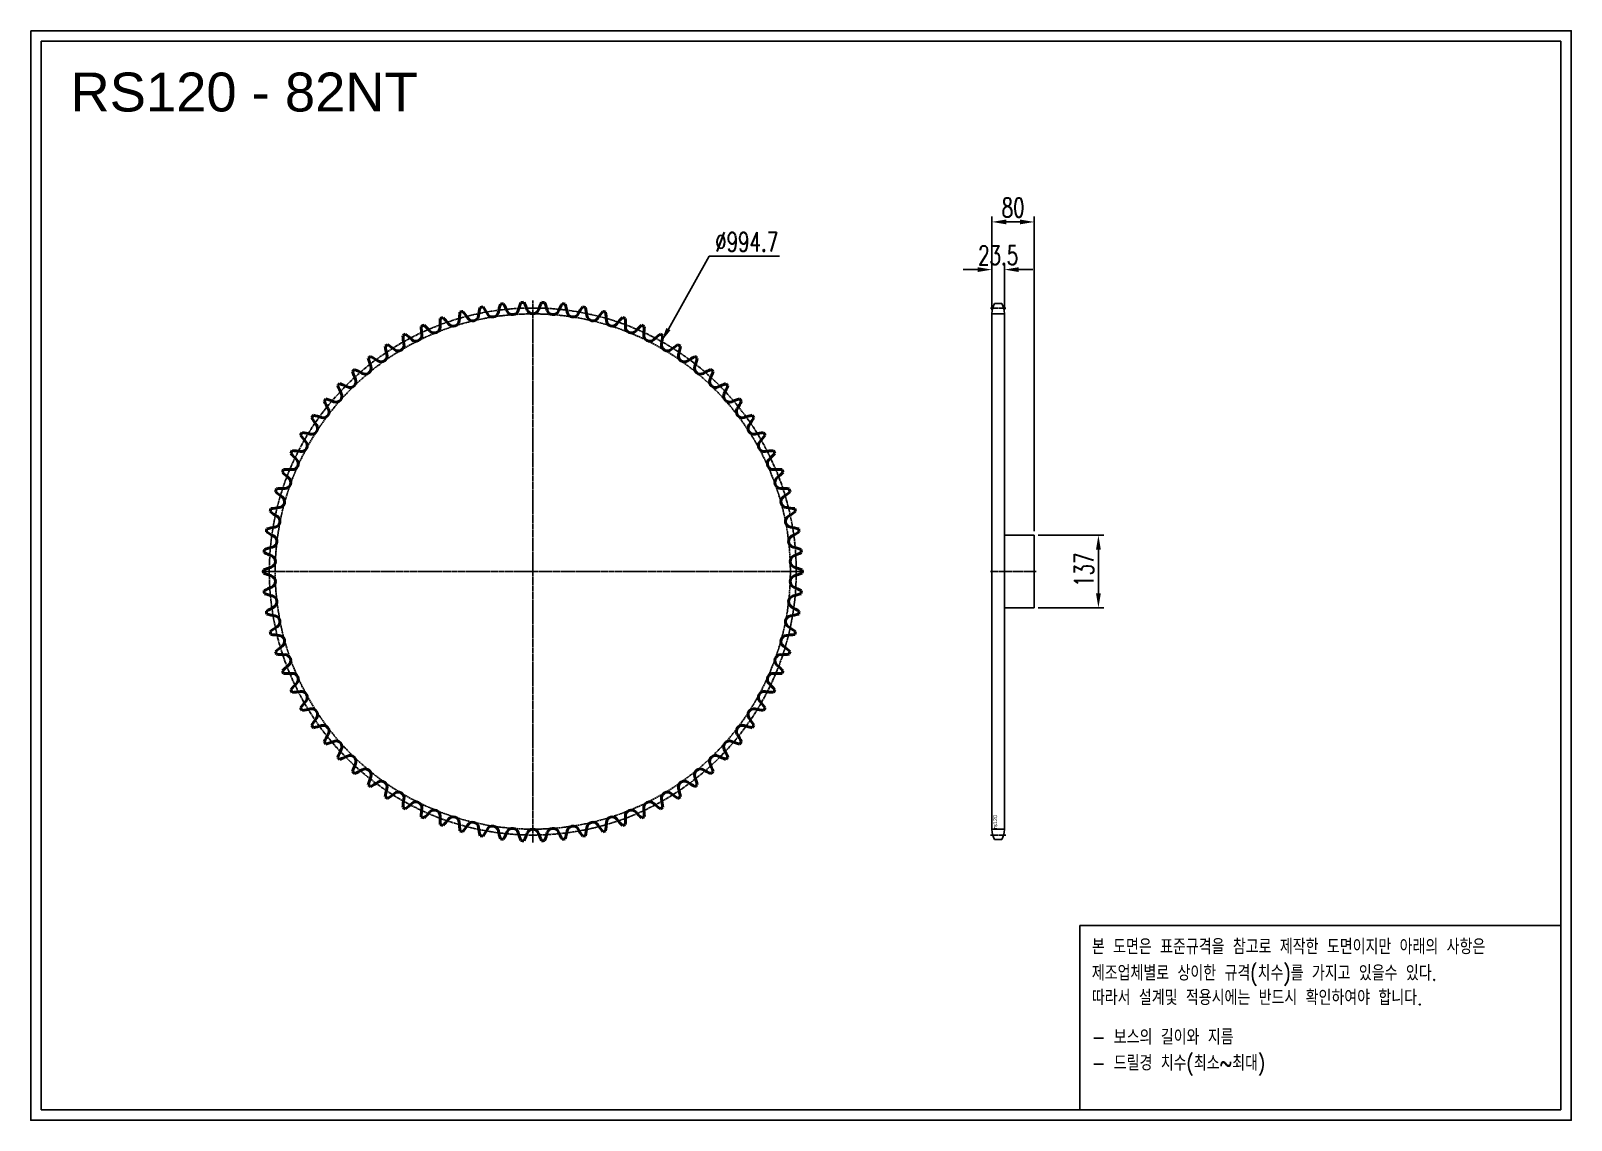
# Model space of a CAD drawing. Header units: millimetres. Extents: x -61143 to -58235, y 50864 to 52921.
import ezdxf

# ---------------------------------------------------------------- set-up
doc = ezdxf.new("R2010")
doc.units = ezdxf.units.MM
for name, pattern in [('AM_ISO02W050', [7.5, 6, -1.5]), ('AM_ISO02W050x2', [3.75, 3, -0.75]), ('AM_ISO08W050', [18, 12, -1.5, 3, -1.5]), ('AM_ISO08W050x2', [9, 6, -0.75, 1.5, -0.75])]:
    doc.linetypes.add(name, pattern=pattern)
for name, color, linetype, lineweight in [('AM_0N', 7, 'Continuous', 50), ('AM_3N', 6, 'AM_ISO02W050', 25), ('AM_7', 4, 'AM_ISO08W050', 25), ('AM_7N', 4, 'AM_ISO08W050', 25)]:
    doc.layers.add(name, color=color, linetype=linetype, lineweight=lineweight)
doc.layers.add('S-DIM', color=7, linetype='Continuous')
doc.styles.add('HAN', font='ROMANS.shx', dxfattribs={"width": 0.7, "bigfont": 'whgtxt.shx'})
doc.styles.add('HSG', font='SIMPLEX.shx', dxfattribs={"width": 0.7, "bigfont": 'HSG.shx'})
doc.styles.get("Standard").update_dxf_attribs({"font": 'arial.ttf'})
doc.dimstyles.new('APP50', dxfattribs={"dimscale": 15, "dimtxt": 2.4, "dimasz": 1.8, "dimexe": 0.7, "dimexo": 0.5, "dimgap": 0.6, "dimtad": 1, "dimtoh": 1, "dimdec": 1, "dimrnd": 0.01, "dimzin": 9, "dimdsep": 46, "dimtxsty": 'HSG', "dimcen": 0, "dimclrd": 1, "dimclre": 1, "dimclrt": 256, "dimazin": 2, "dimtp": 1, "dimtm": 1, "dimtfac": 0.5, "dimtdec": 1, "dimtofl": 0, "dimtmove": 0, "dimatfit": 3, "dimfxl": 0, "dimtvp": 1, "dimtolj": 2, "dimlwd": -1, "dimlwe": -1, "dimarcsym": 0})

# ---------------------------------------------------------------- blocks, each defined once
blk = doc.blocks.new('*D1')
at = {"layer": 'Defpoints', "color": 0, "transparency": 16777216}
for p in [(-59249, 51968.5), (-59249, 51831.5), (-59128, 51831.5)]:
    blk.add_point(p, dxfattribs=at)
at = {"layer": 'S-DIM', "color": 1, "transparency": 16777216}
for p, q in [((-59241.5, 51968.5), (-59117.5, 51968.5)), ((-59128, 51941.5), (-59128, 51858.5)), ((-59241.5, 51831.5), (-59117.5, 51831.5))]:
    blk.add_line(p, q, dxfattribs=at)
for points in [[(-59132.5, 51941.5), (-59123.5, 51941.5), (-59128, 51968.5)], [(-59132.5, 51858.5), (-59123.5, 51858.5), (-59128, 51831.5)]]:
    blk.add_solid(points, dxfattribs=at)
at = {"layer": 'S-DIM', "transparency": 16777216, "insert": (-59155, 51903.3), "char_height": 36, "attachment_point": 5, "rotation": 90, "style": 'HSG'}
blk.add_mtext('\\A2;137', dxfattribs=at)
blk = doc.blocks.new('*D2')
at = {"layer": 'Defpoints', "color": 0, "transparency": 16777216}
for p in [(-59305.5, 52469.8), (-59329, 52386.7), (-59305.5, 52386.2)]:
    blk.add_point(p, dxfattribs=at)
at = {"layer": 'S-DIM', "color": 1, "transparency": 16777216}
for p, q in [((-59356, 52469.8), (-59383, 52469.8)), ((-59329, 52394.2), (-59329, 52480.3)), ((-59305.5, 52393.7), (-59305.5, 52480.3)), ((-59278.5, 52469.8), (-59251.5, 52469.8))]:
    blk.add_line(p, q, dxfattribs=at)
for points in [[(-59356, 52474.3), (-59356, 52465.3), (-59329, 52469.8)], [(-59278.5, 52474.3), (-59278.5, 52465.3), (-59305.5, 52469.8)]]:
    blk.add_solid(points, dxfattribs=at)
at = {"layer": 'S-DIM', "transparency": 16777216, "insert": (-59317.2, 52496.8), "char_height": 36, "attachment_point": 5, "style": 'HSG'}
blk.add_mtext('\\A2;23.5', dxfattribs=at)
blk = doc.blocks.new('*D3')
at = {"layer": 'Defpoints', "color": 0, "transparency": 16777216}
for p in [(-59249, 52559.8), (-59329, 52386.7), (-59249, 51968.5)]:
    blk.add_point(p, dxfattribs=at)
at = {"layer": 'S-DIM', "color": 1, "transparency": 16777216}
for p, q in [((-59329, 52394.2), (-59329, 52570.3)), ((-59302, 52559.8), (-59276, 52559.8)), ((-59249, 51976), (-59249, 52570.3))]:
    blk.add_line(p, q, dxfattribs=at)
for points in [[(-59302, 52564.3), (-59302, 52555.3), (-59329, 52559.8)], [(-59276, 52564.3), (-59276, 52555.3), (-59249, 52559.8)]]:
    blk.add_solid(points, dxfattribs=at)
at = {"layer": 'S-DIM', "transparency": 16777216, "insert": (-59289, 52586.8), "char_height": 36, "attachment_point": 5, "style": 'HSG'}
blk.add_mtext('\\A2;80', dxfattribs=at)
blk = doc.blocks.new('notice1')
at = {"color": 4}
blk.add_lwpolyline([(-22142.12, 1735.9), (-22053.8, 1735.9), (-22053.8, 1702.07), (-22142.12, 1702.07)], close=True, dxfattribs=at)
at = {"color": 4, "style": 'HAN', "width": 0.8}
for s, p in [('본 도면은 표준규격을 참고로 제작한 도면이지만 아래의 사항은', (-22139.9, 1730.62)), ('제조업체별로 상이한 규격(치수)를 가지고 있을수 있다.', (-22139.9, 1725.78)), ('따라서 설계및 적용시에는 반드시 확인하여야 합니다.', (-22139.9, 1721.28)), ('- 보스의 길이와 지름', (-22139.9, 1714.03)), ('- 드릴경 치수(최소~최대)', (-22139.9, 1709.27))]:
    blk.add_text(s, height=2.7949, dxfattribs=at).set_placement(p)
blk = doc.blocks.new('*D5')
at = {"layer": 'Defpoints', "color": 0, "transparency": 16777216}
for p in [(-59953, 52334.1), (-60438.5, 51465.9)]:
    blk.add_point(p, dxfattribs=at)
at = {"layer": 'S-DIM', "color": 1, "linetype": 'ByBlock', "transparency": 16777216}
for p, q in [((-59862.8, 52495.2), (-59939.8, 52357.6)), ((-59730.2, 52495.2), (-59862.8, 52495.2))]:
    blk.add_line(p, q, dxfattribs=at)
at = {"layer": 'S-DIM', "color": 1, "transparency": 16777216}
blk.add_solid([(-59943.7, 52359.8), (-59935.8, 52355.4), (-59953, 52334.1)], dxfattribs=at)
at = {"layer": 'S-DIM', "transparency": 16777216, "insert": (-59792, 52522.2), "char_height": 36, "attachment_point": 5, "style": 'HSG'}
blk.add_mtext('\\A2;∅994.7', dxfattribs=at)

msp = doc.modelspace()

# ---------------------------------------------------------------- linework, layer by layer
for p, q in [((-59324.23, 52405.75), (-59310.2, 52405.75)), ((-59328.96, 52386.75), (-59328.96, 51413.21)), ((-59305.46, 52386.75), (-59305.46, 51413.21)), ((-59305.46, 51968.54), (-59248.96, 51968.54)), ((-59248.96, 51968.54), (-59248.96, 51831.54)), ((-59248.96, 51831.54), (-59305.46, 51831.54)), ((-59324.23, 51394.21), (-59310.2, 51394.21))]:
    msp.add_line(p, q)
for points in [[(-61143.35, 52920.51), (-58235.49, 52920.51), (-58235.49, 50864.44), (-61143.35, 50864.44)], [(-61123.77, 52900.92), (-58255.07, 52900.92), (-58255.07, 50884.02), (-61123.77, 50884.02)]]:
    msp.add_lwpolyline(points, close=True)
for centre, start, end in [((-59288.46, 52386.75), 152.02179, 180), ((-59345.96, 52386.75), 0, 27.97821), ((-59288.46, 51413.21), 180, 207.97821), ((-59345.96, 51413.21), 332.02179, 0)]:
    msp.add_arc(centre, 40.5, start, end)
at = {"layer": 'AM_0N'}
for centre, radius, start, end in [((-60041.32, 52343.62), 224.08, 164.18145, 168.23171), ((-60195.74, 51899.98), 508.42, 96.26031, 96.91042), ((-60447.18, 52296.77), 224.08, 24.93902, 28.98928), ((-60007.81, 52330.5), 224.08, 159.79121, 163.84146), ((-60195.74, 51899.98), 508.42, 91.87007, 92.52018), ((-60416.07, 52314.85), 224.08, 20.54878, 24.59904), ((-59975.4, 52314.85), 224.08, 155.40096, 159.45122), ((-60195.74, 51899.98), 508.42, 87.47982, 88.12993), ((-60383.67, 52330.5), 224.08, 16.15854, 20.20879), ((-59944.29, 52296.77), 224.08, 151.01072, 155.06098), ((-60195.74, 51899.98), 508.42, 83.08958, 83.73969), ((-60350.16, 52343.62), 224.08, 11.76829, 15.81855), ((-60146.46, 52367.14), 224.08, 177.35218, 181.40244), ((-60195.74, 51899.98), 508.42, 109.43104, 110.08115), ((-60530.98, 52229.04), 224.08, 38.10976, 42.16001), ((-60345.83, 52374.26), 11.23, 218.10976, 357.0122), ((-60110.85, 52362), 224.08, 172.96194, 177.0122), ((-60195.74, 51899.98), 508.42, 105.0408, 105.69091), ((-60504.81, 52253.74), 224.08, 33.71951, 37.76977), ((-60309.09, 52384.36), 11.23, 213.71951, 352.62195), ((-60075.73, 52354.14), 224.08, 168.5717, 172.62195), ((-60195.74, 51899.98), 508.42, 100.65056, 101.30066), ((-60476.82, 52276.36), 224.08, 29.32927, 33.37952), ((-60271.68, 52391.62), 11.23, 209.32927, 348.23171), ((-60233.82, 52395.99), 11.23, 204.93902, 343.84146), ((-60195.74, 52397.45), 11.23, 200.54878, 339.45122), ((-60157.66, 52395.99), 11.23, 196.15854, 335.06098), ((-60119.8, 52391.62), 11.23, 191.76829, 330.67073), ((-59914.66, 52276.36), 224.08, 146.62048, 150.67073), ((-60195.74, 51899.98), 508.42, 78.69934, 79.34944), ((-60315.75, 52354.14), 224.08, 7.37805, 11.4283), ((-60082.39, 52384.36), 11.23, 187.37805, 326.28049), ((-59886.67, 52253.74), 224.08, 142.23023, 146.28049), ((-60195.74, 51899.98), 508.42, 74.30909, 74.9592), ((-60280.63, 52362), 224.08, 2.9878, 7.03806), ((-60045.64, 52374.26), 11.23, 182.9878, 321.89024), ((-59860.5, 52229.04), 224.08, 137.83999, 141.89024), ((-60195.74, 51899.98), 508.42, 69.91885, 70.56896), ((-60245.01, 52367.14), 224.08, 358.59756, 2.64782), ((-60195.74, 51899.98), 508.42, 118.21153, 118.86164), ((-60218.35, 52369.19), 224.08, 186.13267, 190.18293), ((-60577.28, 52174.01), 224.08, 46.89024, 50.9405), ((-60416.47, 52345.79), 11.23, 226.89024, 5.79268), ((-60195.74, 51899.98), 508.42, 113.82129, 114.4714), ((-60182.37, 52369.54), 224.08, 181.74243, 185.79268), ((-60555.18, 52202.41), 224.08, 42.5, 46.55026), ((-60381.7, 52361.38), 11.23, 222.5, 1.40244), ((-60009.78, 52361.38), 11.23, 178.59756, 317.5), ((-59836.29, 52202.41), 224.08, 133.44974, 137.5), ((-60195.74, 51899.98), 508.42, 65.5286, 66.17871), ((-59975, 52345.79), 11.23, 174.20732, 313.10976), ((-60209.11, 52369.54), 224.08, 354.20732, 358.25757), ((-59814.2, 52174.01), 224.08, 129.0595, 133.10976), ((-60195.74, 51899.98), 508.42, 61.13836, 61.78847), ((-60173.12, 52369.19), 224.08, 349.81707, 353.86733), ((-60195.74, 51899.98), 508.42, 122.60178, 123.25188), ((-60254.2, 52366.08), 224.08, 190.52292, 194.57317), ((-60597.14, 52144), 224.08, 51.28049, 55.33074), ((-60449.95, 52327.59), 11.23, 231.28049, 10.18293), ((-59941.52, 52327.59), 11.23, 169.81707, 308.71951), ((-59794.34, 52144), 224.08, 124.66926, 128.71951), ((-60195.74, 51899.98), 508.42, 56.74812, 57.39822), ((-60137.27, 52366.08), 224.08, 345.42683, 349.47708), ((-60512.25, 52283.77), 11.23, 240.06098, 18.96341), ((-60195.74, 51899.98), 508.42, 126.99202, 127.64213), ((-60289.71, 52360.24), 224.08, 194.91316, 198.96341), ((-60614.64, 52112.55), 224.08, 55.67073, 59.72099), ((-60481.94, 52306.87), 11.23, 235.67073, 14.57317), ((-59909.54, 52306.87), 11.23, 165.42683, 304.32927), ((-59776.84, 52112.55), 224.08, 120.27901, 124.32927), ((-59879.23, 52283.77), 11.23, 161.03659, 299.93902), ((-60101.76, 52360.24), 224.08, 341.03659, 345.08684), ((-60195.74, 51899.98), 508.42, 52.35787, 53.00798), ((-60195.74, 51899.98), 508.42, 135.77251, 136.42261), ((-60642.18, 52046.12), 224.08, 64.45122, 68.50148), ((-60540.7, 52258.41), 11.23, 244.45122, 23.35366), ((-60195.74, 51899.98), 508.42, 131.38226, 132.03237), ((-60324.67, 52351.69), 224.08, 199.3034, 203.35366), ((-60629.68, 52079.86), 224.08, 60.06098, 64.11123), ((-59761.79, 52079.86), 224.08, 115.88877, 119.93902), ((-59850.78, 52258.41), 11.23, 156.64634, 295.54878), ((-60066.81, 52351.69), 224.08, 336.64634, 340.6966), ((-60195.74, 51899.98), 508.42, 47.96763, 48.61774), ((-59749.3, 52046.12), 224.08, 111.49852, 115.54878), ((-60195.74, 51899.98), 508.42, 43.57739, 44.22749), ((-60195.74, 51899.98), 508.42, 140.16275, 140.81286), ((-60652.05, 52011.52), 224.08, 68.84146, 72.89172), ((-60567.12, 52230.96), 11.23, 248.84146, 27.7439), ((-60358.87, 52340.5), 224.08, 203.69365, 207.7439), ((-59824.35, 52230.96), 11.23, 152.2561, 291.15854), ((-60032.61, 52340.5), 224.08, 332.2561, 336.30635), ((-59739.42, 52011.52), 224.08, 107.10828, 111.15854), ((-60195.74, 51899.98), 508.42, 39.18714, 39.83725), ((-60591.37, 52201.56), 11.23, 253.23171, 32.13415), ((-60392.11, 52326.72), 224.08, 208.08389, 212.13415), ((-59800.11, 52201.56), 11.23, 147.86585, 286.76829), ((-59999.36, 52326.72), 224.08, 327.86585, 331.91611), ((-60613.29, 52170.39), 11.23, 257.62195, 36.52439), ((-60195.74, 51899.98), 508.42, 144.55299, 145.2031), ((-60424.2, 52310.43), 224.08, 212.47413, 216.52439), ((-60659.25, 51976.26), 224.08, 73.23171, 77.28196), ((-59732.22, 51976.26), 224.08, 102.71804, 106.76829), ((-59778.18, 52170.39), 11.23, 143.47561, 282.37805), ((-59967.27, 52310.43), 224.08, 323.47561, 327.52587), ((-60195.74, 51899.98), 508.42, 34.7969, 35.44701), ((-60632.77, 52137.63), 11.23, 262.0122, 40.91463), ((-60195.74, 51899.98), 508.42, 148.94324, 149.59335), ((-60454.95, 52291.74), 224.08, 216.86438, 220.91463), ((-60663.73, 51940.55), 224.08, 77.62195, 81.67221), ((-59727.74, 51940.55), 224.08, 98.32779, 102.37805), ((-59758.71, 52137.63), 11.23, 139.08537, 277.9878), ((-59936.53, 52291.74), 224.08, 319.08537, 323.13562), ((-60195.74, 51899.98), 508.42, 30.40665, 31.05676), ((-60195.74, 51899.98), 508.42, 153.33348, 153.98359), ((-60484.18, 52270.75), 224.08, 221.25462, 225.30488), ((-60649.68, 52103.48), 11.23, 266.40244, 45.30488), ((-60665.47, 51904.61), 224.08, 82.0122, 86.06245), ((-59726.01, 51904.61), 224.08, 93.93755, 97.9878), ((-59741.8, 52103.48), 11.23, 134.69512, 273.59756), ((-59907.3, 52270.75), 224.08, 314.69512, 318.74538), ((-60195.74, 51899.98), 508.42, 26.01641, 26.66652), ((-60195.74, 51899.98), 508.42, 157.72373, 158.37383), ((-60511.71, 52247.58), 224.08, 225.64487, 229.69512), ((-60664.44, 51868.64), 224.08, 86.40244, 90.45269), ((-59727.03, 51868.64), 224.08, 89.54731, 93.59756), ((-59879.76, 52247.58), 224.08, 310.30488, 314.35513), ((-60195.74, 51899.98), 508.42, 21.62617, 22.27627), ((-60195.74, 51899.98), 508.42, 162.11397, 162.76408), ((-60660.67, 51832.85), 224.08, 90.79268, 94.84294), ((-60663.92, 52068.13), 11.23, 270.79268, 49.69512), ((-59727.55, 52068.13), 11.23, 130.30488, 269.20732), ((-59730.81, 51832.85), 224.08, 85.15706, 89.20732), ((-60195.74, 51899.98), 508.42, 17.23592, 17.88603), ((-60537.4, 52222.37), 224.08, 230.03511, 234.08537), ((-60675.42, 52031.8), 11.23, 275.18293, 54.08537), ((-59716.06, 52031.8), 11.23, 125.91463, 264.81707), ((-59854.08, 52222.37), 224.08, 305.91463, 309.96489), ((-60195.74, 51899.98), 508.42, 166.50421, 167.15432), ((-60561.07, 52195.27), 224.08, 234.42535, 238.47561), ((-60654.16, 51797.46), 224.08, 95.18293, 99.23318), ((-60684.1, 51994.69), 11.23, 279.57317, 58.47561), ((-59707.37, 51994.69), 11.23, 121.52439, 260.42683), ((-59737.31, 51797.46), 224.08, 80.76682, 84.81707), ((-59830.4, 52195.27), 224.08, 301.52439, 305.57465), ((-60195.74, 51899.98), 508.42, 12.84568, 13.49579), ((-60195.74, 51899.98), 508.42, 170.89446, 171.54457), ((-60582.6, 52166.44), 224.08, 238.8156, 242.86585), ((-60644.97, 51762.67), 224.08, 99.57317, 103.62343), ((-60689.92, 51957.03), 11.23, 283.96341, 62.86585), ((-59701.56, 51957.03), 11.23, 117.13415, 256.03659), ((-59746.51, 51762.67), 224.08, 76.37657, 80.42683), ((-59808.87, 52166.44), 224.08, 297.13415, 301.1844), ((-60195.74, 51899.98), 508.42, 8.45543, 9.10554), ((-60195.74, 51899.98), 508.42, 175.2847, 175.93481), ((-60601.87, 52136.04), 224.08, 243.20584, 247.2561), ((-60633.14, 51728.68), 224.08, 103.96341, 108.01367), ((-59758.33, 51728.68), 224.08, 71.98633, 76.03659), ((-59789.61, 52136.04), 224.08, 292.7439, 296.79416), ((-60195.74, 51899.98), 508.42, 4.06519, 4.7153), ((-60618.74, 51695.7), 224.08, 108.35366, 112.40391), ((-60692.84, 51919.04), 11.23, 288.35366, 67.2561), ((-59698.64, 51919.04), 11.23, 112.7439, 251.64634), ((-59772.73, 51695.7), 224.08, 67.59609, 71.64634), ((-60195.74, 51899.98), 508.42, 179.67495, 180.32505), ((-60618.74, 52104.26), 224.08, 247.59609, 251.64634), ((-60692.84, 51880.93), 11.23, 292.7439, 71.64634), ((-59698.64, 51880.93), 11.23, 108.35366, 247.2561), ((-59772.73, 52104.26), 224.08, 288.35366, 292.40391), ((-60195.74, 51899.98), 508.42, 359.67495, 0.32505), ((-60601.87, 51663.92), 224.08, 112.7439, 116.79416), ((-60195.74, 51899.98), 508.42, 184.06519, 184.7153), ((-60633.14, 52071.28), 224.08, 251.98633, 256.03659), ((-60689.92, 51842.93), 11.23, 297.13415, 76.03659), ((-59701.56, 51842.93), 11.23, 103.96341, 242.86585), ((-59758.33, 52071.28), 224.08, 283.96341, 288.01367), ((-59789.61, 51663.92), 224.08, 63.20584, 67.2561), ((-60195.74, 51899.98), 508.42, 355.2847, 355.93481), ((-60582.6, 51633.52), 224.08, 117.13415, 121.1844), ((-60195.74, 51899.98), 508.42, 188.45543, 189.10554), ((-60644.97, 52037.3), 224.08, 256.37657, 260.42683), ((-59746.51, 52037.3), 224.08, 279.57317, 283.62343), ((-59808.87, 51633.52), 224.08, 58.8156, 62.86585), ((-60195.74, 51899.98), 508.42, 350.89446, 351.54457), ((-60561.07, 51604.69), 224.08, 121.52439, 125.57465), ((-60684.1, 51805.27), 11.23, 301.52439, 80.42683), ((-59707.37, 51805.27), 11.23, 99.57317, 238.47561), ((-59830.4, 51604.69), 224.08, 54.42535, 58.47561), ((-60195.74, 51899.98), 508.42, 192.84568, 193.49579), ((-60654.16, 52002.5), 224.08, 260.76682, 264.81707), ((-60675.42, 51768.16), 11.23, 305.91463, 84.81707), ((-59716.06, 51768.16), 11.23, 95.18293, 234.08537), ((-59737.31, 52002.5), 224.08, 275.18293, 279.23318), ((-60195.74, 51899.98), 508.42, 346.50421, 347.15432), ((-60537.4, 51577.59), 224.08, 125.91463, 129.96489), ((-60195.74, 51899.98), 508.42, 197.23592, 197.88603), ((-60660.67, 51967.11), 224.08, 265.15706, 269.20732), ((-60663.92, 51731.83), 11.23, 310.30488, 89.20732), ((-59727.55, 51731.83), 11.23, 90.79268, 229.69512), ((-59730.81, 51967.11), 224.08, 270.79268, 274.84294), ((-59854.08, 51577.59), 224.08, 50.03511, 54.08537), ((-60195.74, 51899.98), 508.42, 342.11397, 342.76408), ((-60511.71, 51552.38), 224.08, 130.30488, 134.35513), ((-60195.74, 51899.98), 508.42, 201.62617, 202.27627), ((-60664.44, 51931.32), 224.08, 269.54731, 273.59756), ((-60649.68, 51696.48), 11.23, 314.69512, 93.59756), ((-59741.8, 51696.48), 11.23, 86.40244, 225.30488), ((-59727.03, 51931.32), 224.08, 266.40244, 270.45269), ((-59879.76, 51552.38), 224.08, 45.64487, 49.69512), ((-60195.74, 51899.98), 508.42, 337.72373, 338.37383), ((-60484.18, 51529.22), 224.08, 134.69512, 138.74538), ((-60195.74, 51899.98), 508.42, 206.01641, 206.66652), ((-60665.47, 51895.35), 224.08, 273.93755, 277.9878), ((-60632.77, 51662.33), 11.23, 319.08537, 97.9878), ((-59758.71, 51662.33), 11.23, 82.0122, 220.91463), ((-59726.01, 51895.35), 224.08, 262.0122, 266.06245), ((-59907.3, 51529.22), 224.08, 41.25462, 45.30488), ((-60195.74, 51899.98), 508.42, 333.33348, 333.98359), ((-60454.95, 51508.22), 224.08, 139.08537, 143.13562), ((-59936.53, 51508.22), 224.08, 36.86438, 40.91463), ((-60195.74, 51899.98), 508.42, 210.40665, 211.05676), ((-60663.73, 51859.41), 224.08, 278.32779, 282.37805), ((-60613.29, 51629.58), 11.23, 323.47561, 102.37805), ((-60424.2, 51489.53), 224.08, 143.47561, 147.52587), ((-59778.18, 51629.58), 11.23, 77.62195, 216.52439), ((-59967.27, 51489.53), 224.08, 32.47413, 36.52439), ((-59727.74, 51859.41), 224.08, 257.62195, 261.67221), ((-60195.74, 51899.98), 508.42, 328.94324, 329.59335), ((-60195.74, 51899.98), 508.42, 214.7969, 215.44701), ((-60659.25, 51823.7), 224.08, 282.71804, 286.76829), ((-60591.37, 51598.41), 11.23, 327.86585, 106.76829), ((-60392.11, 51473.25), 224.08, 147.86585, 151.91611), ((-59800.11, 51598.41), 11.23, 73.23171, 212.13415), ((-59999.36, 51473.25), 224.08, 28.08389, 32.13415), ((-59732.22, 51823.7), 224.08, 253.23171, 257.28196), ((-60195.74, 51899.98), 508.42, 324.55299, 325.2031), ((-60195.74, 51899.98), 508.42, 219.18714, 219.83725), ((-60652.05, 51788.45), 224.08, 287.10828, 291.15854), ((-60567.12, 51569), 11.23, 332.2561, 111.15854), ((-60358.87, 51459.47), 224.08, 152.2561, 156.30635), ((-59824.35, 51569), 11.23, 68.84146, 207.7439), ((-60032.61, 51459.47), 224.08, 23.69365, 27.7439), ((-59739.42, 51788.45), 224.08, 248.84146, 252.89172), ((-60195.74, 51899.98), 508.42, 320.16275, 320.81286), ((-60195.74, 51899.98), 508.42, 223.57739, 224.22749), ((-60642.18, 51753.84), 224.08, 291.49852, 295.54878), ((-60540.7, 51541.55), 11.23, 336.64634, 115.54878), ((-60324.67, 51448.27), 224.08, 156.64634, 160.6966), ((-59850.78, 51541.55), 11.23, 64.45122, 203.35366), ((-60066.81, 51448.27), 224.08, 19.3034, 23.35366), ((-59749.3, 51753.84), 224.08, 244.45122, 248.50148), ((-60195.74, 51899.98), 508.42, 315.77251, 316.42261), ((-60195.74, 51899.98), 508.42, 227.96763, 228.61774), ((-60629.68, 51720.1), 224.08, 295.88877, 299.93902), ((-60512.25, 51516.19), 11.23, 341.03659, 119.93902), ((-60289.71, 51439.73), 224.08, 161.03659, 165.08684), ((-60614.64, 51687.41), 224.08, 300.27901, 304.32927), ((-60481.94, 51493.09), 11.23, 345.42683, 124.32927), ((-59909.54, 51493.09), 11.23, 55.67073, 194.57317), ((-59776.84, 51687.41), 224.08, 235.67073, 239.72099), ((-59879.23, 51516.19), 11.23, 60.06098, 198.96341), ((-60101.76, 51439.73), 224.08, 14.91316, 18.96341), ((-59761.79, 51720.1), 224.08, 240.06098, 244.11123), ((-60195.74, 51899.98), 508.42, 311.38226, 312.03237), ((-60195.74, 51899.98), 508.42, 232.35787, 233.00798), ((-60254.2, 51433.88), 224.08, 165.42683, 169.47708), ((-60195.74, 51899.98), 508.42, 236.74812, 237.39822), ((-60597.14, 51655.96), 224.08, 304.66926, 308.71951), ((-60449.95, 51472.38), 11.23, 349.81707, 128.71951), ((-60218.35, 51430.78), 224.08, 169.81707, 173.86733), ((-59941.52, 51472.38), 11.23, 51.28049, 190.18293), ((-60173.12, 51430.78), 224.08, 6.13267, 10.18293), ((-59794.34, 51655.96), 224.08, 231.28049, 235.33074), ((-60195.74, 51899.98), 508.42, 302.60178, 303.25188), ((-60137.27, 51433.88), 224.08, 10.52292, 14.57317), ((-60195.74, 51899.98), 508.42, 306.99202, 307.64213), ((-60195.74, 51899.98), 508.42, 241.13836, 241.78847), ((-60577.28, 51625.95), 224.08, 309.0595, 313.10976), ((-60416.47, 51454.17), 11.23, 354.20732, 133.10976), ((-60182.37, 51430.42), 224.08, 174.20732, 178.25757), ((-60555.18, 51597.55), 224.08, 313.44974, 317.5), ((-60381.7, 51438.58), 11.23, 358.59756, 137.5), ((-60009.78, 51438.58), 11.23, 42.5, 181.40244), ((-59836.29, 51597.55), 224.08, 222.5, 226.55026), ((-59975, 51454.17), 11.23, 46.89024, 185.79268), ((-60209.11, 51430.42), 224.08, 1.74243, 5.79268), ((-59814.2, 51625.95), 224.08, 226.89024, 230.9405), ((-60195.74, 51899.98), 508.42, 298.21153, 298.86164), ((-60195.74, 51899.98), 508.42, 245.5286, 246.17871), ((-60146.46, 51432.82), 224.08, 178.59756, 182.64782), ((-60195.74, 51899.98), 508.42, 249.91885, 250.56896), ((-60530.98, 51570.92), 224.08, 317.83999, 321.89024), ((-60345.83, 51425.7), 11.23, 2.9878, 141.89024), ((-60110.85, 51437.96), 224.08, 182.9878, 187.03806), ((-60504.81, 51546.23), 224.08, 322.23023, 326.28049), ((-60309.09, 51415.6), 11.23, 7.37805, 146.28049), ((-60075.73, 51445.82), 224.08, 187.37805, 191.4283), ((-60476.82, 51523.6), 224.08, 326.62048, 330.67073), ((-60271.68, 51408.35), 11.23, 11.76829, 150.67073), ((-60233.82, 51403.98), 11.23, 16.15854, 155.06098), ((-60195.74, 51402.52), 11.23, 20.54878, 159.45122), ((-60157.66, 51403.98), 11.23, 24.93902, 163.84146), ((-60119.8, 51408.35), 11.23, 29.32927, 168.23171), ((-59914.66, 51523.6), 224.08, 209.32927, 213.37952), ((-60315.75, 51445.82), 224.08, 348.5717, 352.62195), ((-60082.39, 51415.6), 11.23, 33.71951, 172.62195), ((-59886.67, 51546.23), 224.08, 213.71951, 217.76977), ((-60280.63, 51437.96), 224.08, 352.96194, 357.0122), ((-60045.64, 51425.7), 11.23, 38.10976, 177.0122), ((-59860.5, 51570.92), 224.08, 218.10976, 222.16001), ((-60195.74, 51899.98), 508.42, 289.43104, 290.08115), ((-60245.01, 51432.82), 224.08, 357.35218, 1.40244), ((-60195.74, 51899.98), 508.42, 293.82129, 294.4714), ((-60195.74, 51899.98), 508.42, 254.30909, 254.9592), ((-60195.74, 51899.98), 508.42, 258.69934, 259.34944), ((-60041.32, 51456.34), 224.08, 191.76829, 195.81855), ((-60195.74, 51899.98), 508.42, 263.08958, 263.73969), ((-60447.18, 51503.19), 224.08, 331.01072, 335.06098), ((-60007.81, 51469.46), 224.08, 196.15854, 200.20879), ((-60195.74, 51899.98), 508.42, 267.47982, 268.12993), ((-60416.07, 51485.11), 224.08, 335.40096, 339.45122), ((-59975.4, 51485.11), 224.08, 200.54878, 204.59904), ((-60195.74, 51899.98), 508.42, 271.87007, 272.52018), ((-60383.67, 51469.46), 224.08, 339.79121, 343.84146), ((-59944.29, 51503.19), 224.08, 204.93902, 208.98928), ((-60195.74, 51899.98), 508.42, 276.26031, 276.91042), ((-60350.16, 51456.34), 224.08, 344.18145, 348.23171), ((-60195.74, 51899.98), 508.42, 280.65056, 281.30066), ((-60195.74, 51899.98), 508.42, 285.0408, 285.69091)]:
    msp.add_arc(centre, radius, start, end, dxfattribs=at)
at = {"layer": 'AM_3N', "linetype": 'AM_ISO02W050x2'}
for p, q in [((-59328.96, 52386.22), (-59305.46, 52386.22)), ((-59328.96, 51413.74), (-59305.46, 51413.74))]:
    msp.add_line(p, q, dxfattribs=at)
msp.add_circle((-60195.74, 51899.98), 486.24, dxfattribs=at)
at = {"layer": 'AM_7', "linetype": 'AM_ISO08W050x2'}
for p, q in [((-59331.96, 52397.33), (-59302.46, 52397.33)), ((-59331.96, 51900.04), (-59245.53, 51900.04)), ((-59331.96, 51402.63), (-59302.46, 51402.63))]:
    msp.add_line(p, q, dxfattribs=at)
msp.add_circle((-60195.74, 51899.98), 497.35, dxfattribs=at)
at = {"layer": 'AM_7N', "linetype": 'AM_ISO08W050x2'}
for p, q in [((-60195.74, 51388.56), (-60195.74, 52411.4)), ((-60707.16, 51899.98), (-59684.32, 51899.98))]:
    msp.add_line(p, q, dxfattribs=at)

# ---------------------------------------------------------------- block references
at = {"xscale": 10.2816190641073, "yscale": 10.2816190641073, "zscale": 10.2816190641073}
msp.add_blockref('notice1', (168493.67, 33384.01), dxfattribs=at)

# ---------------------------------------------------------------- texts
msp.add_text('RS120 - 82NT', height=73.431).set_placement((-61068.47, 52768.25))
msp.add_text('rs120', height=7.5, rotation=90).set_placement((-59319.12, 51414.32))

# ---------------------------------------------------------------- dimensions: what is measured, and where the dimension line sits
at = {"layer": 'S-DIM'}
dim = msp.add_linear_dim(base=(-59248.96, 52559.75), p1=(-59328.96, 52386.75), p2=(-59248.96, 51968.54), dimstyle='APP50', dxfattribs=at)
dim.commit()
dim.dimension.update_dxf_attribs({"geometry": '*D3', "text_midpoint": (-59288.96, 52586.75)})
dim = msp.add_diameter_dim_2p(p1=(-60438.52, 51465.91), p2=(-59952.96, 52334.05), dimstyle='APP50', override={"dimarcsym": 1}, dxfattribs=at)
dim.commit()
dim.dimension.update_dxf_attribs({"geometry": '*D5', "text_midpoint": (-59792.04, 52495.18), "dimtype": 131})
dim = msp.add_linear_dim(base=(-59305.46, 52469.75), p1=(-59328.96, 52386.75), p2=(-59305.46, 52386.22), dimstyle='APP50', dxfattribs=at)
dim.commit()
dim.dimension.update_dxf_attribs({"geometry": '*D2', "text_midpoint": (-59317.21, 52469.75), "dimtype": 128})
dim = msp.add_linear_dim(base=(-59128.03, 51831.54), p1=(-59248.96, 51968.54), p2=(-59248.96, 51831.54), angle=90, dimstyle='APP50', dxfattribs=at)
dim.commit()
dim.dimension.update_dxf_attribs({"geometry": '*D1', "text_midpoint": (-59128.03, 51903.26), "dimtype": 128})

doc.saveas('drawing.dxf')
